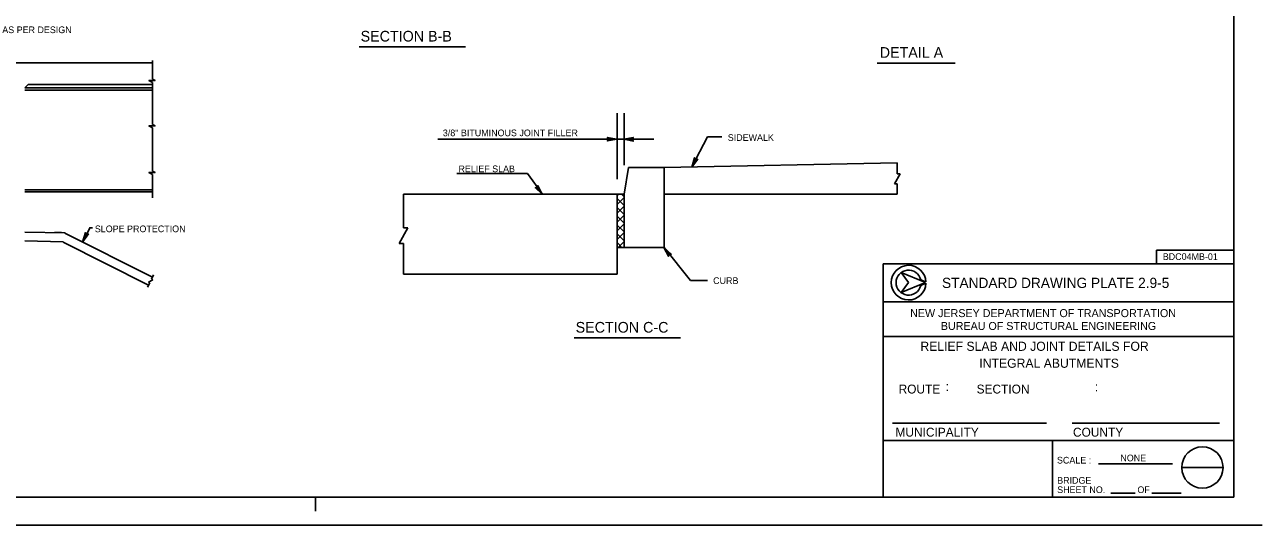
# Model space of a CAD drawing. Extents: x 499999.87 to 500002.82, y 499999.96 to 500001.79.
# Drawn here: x 500000.999 to 500002.825, y 499999.958 to 500000.697 of the extents above; entities that cross this region are included whole.
import ezdxf

# ---------------------------------------------------------------- set-up
doc = ezdxf.new("R2010")
doc.units = 0
for name, color, linetype in [('1', 7, 'Continuous'), ('2', 7, 'Continuous'), ('39', 7, 'Continuous'), ('40', 7, 'Continuous'), ('46', 7, 'Continuous'), ('53', 7, 'Continuous')]:
    doc.layers.add(name, color=color, linetype=linetype)

msp = doc.modelspace()

# ---------------------------------------------------------------- linework, layer by layer
at = {"layer": '1'}
for p, q in [((500002.7831, 500000), (500002.7831, 500001.75)), ((500002.7831, 500000), (500002.7831, 500001.75)), ((500000.5114, 500000.6412), (500001.1878, 500000.6412)), ((500000.9993, 500000.6043), (500001.0043, 500000.6093)), ((500000.9993, 500000.6043), (500001.1877, 500000.6043)), ((500000.9993, 500000.601), (500001.1877, 500000.601)), ((500001.0043, 500000.6093), (500001.1877, 500000.6093)), ((500000.9993, 500000.4537), (500001.1877, 500000.4537)), ((500000.9993, 500000.4505), (500001.1877, 500000.4505)), ((500001.0952, 500000.3974), (500001.0848, 500000.3765)), ((500002.3281, 500000.3166), (500002.2923, 500000.3314)), ((500002.2923, 500000.3314), (500002.3281, 500000.3166)), ((500002.3281, 500000.3166), (500002.2923, 500000.3314)), ((500002.2923, 500000.3314), (500002.3028, 500000.3166)), ((500002.3281, 500000.3166), (500002.2923, 500000.3314)), ((500002.2923, 500000.3314), (500002.3028, 500000.3166)), ((500002.3212, 500000.3209), (500002.3209, 500000.3209)), ((500002.3287, 500000.3176), (500002.3212, 500000.3209)), ((500002.3028, 500000.3166), (500002.2923, 500000.3018)), ((500002.2923, 500000.3018), (500002.3281, 500000.3166)), ((500002.3028, 500000.3166), (500002.2923, 500000.3018)), ((500002.2923, 500000.3018), (500002.3281, 500000.3166)), ((500002.3212, 500000.3123), (500002.3287, 500000.3156)), ((500002.2792, 500000.1093), (500002.5066, 500000.1093)), ((500002.5443, 500000.1093), (500002.7618, 500000.1093)), ((500000.0331, 500000), (500002.7831, 500000)), ((500001.4281, 499999.9998), (500001.4281, 499999.979)), ((499999.8665, 499999.9583), (500002.8248, 499999.9583))]:
    msp.add_line(p, q, dxfattribs=at)
for points in [[(500001.8727, 500000.5282), (500001.8586, 500000.5308), (500001.8619, 500000.5282), (500001.8586, 500000.5259)], [(500001.8832, 500000.5282), (500001.8973, 500000.5256), (500001.894, 500000.5282), (500001.8973, 500000.5308)], [(500001.9833, 500000.4872), (500001.9921, 500000.4987), (500001.9882, 500000.497), (500001.9875, 500000.501)], [(500001.7628, 500000.4472), (500001.7562, 500000.46), (500001.7562, 500000.4557), (500001.7523, 500000.457)], [(500001.0846, 500000.3766), (500001.0932, 500000.3885), (500001.0896, 500000.3865), (500001.0889, 500000.3904)], [(500001.9423, 500000.3684), (500001.9491, 500000.3556), (500001.9488, 500000.3599), (500001.9531, 500000.3586)]]:
    msp.add_lwpolyline(points, close=True, dxfattribs=at)
for radius, start, end in [(0.0256, 2.2139, 357.7861), (0.0184, 13.6941, 346.3059)]:
    msp.add_arc((500002.3031, 500000.3166), radius, start, end, dxfattribs=at)
at = {"layer": '2'}
for p, q in [((500001.1877, 500000.6171), (500001.1877, 500000.6447)), ((500001.1877, 500000.5502), (500001.1877, 500000.6122)), ((500001.1877, 500000.4813), (500001.1877, 500000.5453)), ((500001.1877, 500000.4419), (500001.1877, 500000.4764))]:
    msp.add_line(p, q, dxfattribs=at)
for points in [[(500001.1877, 500000.6122), (500001.1824, 500000.6152), (500001.1916, 500000.6152), (500001.1877, 500000.6171)], [(500001.1877, 500000.5453), (500001.1824, 500000.5479), (500001.1916, 500000.5479), (500001.1877, 500000.5502)], [(500001.1877, 500000.4764), (500001.1824, 500000.479), (500001.1916, 500000.479), (500001.1877, 500000.4813)]]:
    msp.add_lwpolyline(points, dxfattribs=at)
at = {"layer": '39'}
for p, q in [((500002.2654, 500000), (500002.2654, 500000.3445)), ((500002.2654, 500000.3445), (500002.7831, 500000.3445)), ((500002.7831, 500000.3445), (500002.7831, 500000)), ((500002.7831, 500000.3445), (500002.7831, 500000)), ((500002.7831, 500000.3445), (500002.7831, 500000)), ((500002.3281, 500000.3166), (500002.2923, 500000.3314)), ((500002.2923, 500000.3314), (500002.3028, 500000.3166)), ((500002.3028, 500000.3166), (500002.2923, 500000.3018)), ((500002.2923, 500000.3018), (500002.3281, 500000.3166)), ((500002.2654, 500000.2884), (500002.7831, 500000.2884)), ((500002.2654, 500000.2372), (500002.7831, 500000.2372)), ((500002.2654, 500000.0833), (500002.7831, 500000.0833)), ((500002.5154, 500000.0833), (500002.7831, 500000.0833)), ((500002.5154, 500000.001), (500002.5154, 500000.0833)), ((500002.5154, 500000.001), (500002.5154, 500000.0833)), ((500002.5154, 500000.001), (500002.5154, 500000.0833)), ((500002.5833, 500000.0492), (500002.6923, 500000.0492)), ((500002.7671, 500000.0436), (500002.706, 500000.0436)), ((500002.6014, 500000.0059), (500002.6375, 500000.0059)), ((500002.6621, 500000.0059), (500002.7051, 500000.0059))]:
    msp.add_line(p, q, dxfattribs=at)
msp.add_circle((500002.7365, 500000.0436), 0.0305, dxfattribs=at)
at = {"layer": '40'}
for p, q in [((500002.2566, 500000.6407), (500002.372, 500000.6407)), ((500001.8732, 500000.4692), (500001.8732, 500000.567)), ((500001.8834, 500000.4901), (500001.8834, 500000.567)), ((500001.6089, 500000.5286), (500001.8732, 500000.5286)), ((500001.8732, 500000.5286), (500001.8834, 500000.5286)), ((500001.8834, 500000.5286), (500001.9273, 500000.5286)), ((500001.9836, 500000.4875), (500002.0066, 500000.5321)), ((500002.0066, 500000.5321), (500002.0276, 500000.5321)), ((500001.89, 500000.4867), (500001.8834, 500000.4474)), ((500001.89, 500000.4867), (500001.9425, 500000.4867)), ((500001.9425, 500000.4867), (500002.2865, 500000.4936)), ((500001.9425, 500000.4867), (500001.9425, 500000.3686)), ((500002.2865, 500000.4936), (500002.2865, 500000.4774)), ((500001.6366, 500000.4776), (500001.7408, 500000.4776)), ((500001.7408, 500000.4776), (500001.7631, 500000.4474)), ((500002.2906, 500000.4774), (500002.2823, 500000.4624)), ((500002.2865, 500000.4774), (500002.2906, 500000.4774)), ((500002.2823, 500000.4624), (500002.2865, 500000.4624)), ((500002.2865, 500000.4624), (500002.2865, 500000.4474)), ((500001.5581, 500000.4474), (500001.8732, 500000.4474)), ((500001.5581, 500000.4474), (500001.5581, 500000.3977)), ((500001.8732, 500000.4474), (500001.8732, 500000.3292)), ((500001.8732, 500000.445), (500001.8755, 500000.4474)), ((500001.8732, 500000.4321), (500001.8834, 500000.4423)), ((500001.8834, 500000.4304), (500001.8732, 500000.4407)), ((500001.8834, 500000.4434), (500001.8794, 500000.4474)), ((500001.8834, 500000.4474), (500001.8834, 500000.3686)), ((500001.9425, 500000.4474), (500002.2865, 500000.4474)), ((500001.8732, 500000.4191), (500001.8834, 500000.4293)), ((500001.8834, 500000.4174), (500001.8732, 500000.4277)), ((500001.8732, 500000.4061), (500001.8834, 500000.4163)), ((500001.8834, 500000.4044), (500001.8732, 500000.4147)), ((500001.5644, 500000.3977), (500001.5519, 500000.3746)), ((500001.5581, 500000.3977), (500001.5644, 500000.3977)), ((500001.8732, 500000.3931), (500001.8834, 500000.4034)), ((500001.8834, 500000.3914), (500001.8732, 500000.4017)), ((500000.9994, 500000.3781), (500001.056, 500000.377)), ((500000.9996, 500000.3913), (500001.0592, 500000.3902)), ((500001.043, 500000.3907), (500001.0538, 500000.3907)), ((500001.0558, 500000.3766), (500001.1818, 500000.313)), ((500001.0587, 500000.3898), (500001.1877, 500000.3248)), ((500001.8732, 500000.3801), (500001.8834, 500000.3904)), ((500001.8834, 500000.3784), (500001.8732, 500000.3887)), ((500001.8802, 500000.3686), (500001.8732, 500000.3757)), ((500001.8747, 500000.3686), (500001.8834, 500000.3774)), ((500001.5519, 500000.3746), (500001.5581, 500000.3746)), ((500001.5581, 500000.3746), (500001.5581, 500000.3292)), ((500001.8834, 500000.3686), (500001.9425, 500000.3686)), ((500001.9425, 500000.3686), (500001.9815, 500000.3196)), ((500002.669, 500000.3645), (500002.7831, 500000.3645)), ((500002.669, 500000.3445), (500002.669, 500000.3645)), ((500001.1881, 500000.3207), (500001.1818, 500000.3175)), ((500001.1895, 500000.3281), (500001.1862, 500000.3216)), ((500001.1862, 500000.3216), (500001.1881, 500000.3207)), ((500001.5581, 500000.3292), (500001.8732, 500000.3292)), ((500001.1837, 500000.3165), (500001.1804, 500000.31)), ((500001.1818, 500000.3175), (500001.1837, 500000.3165)), ((500001.9815, 500000.3196), (500002.0066, 500000.3196))]:
    msp.add_line(p, q, dxfattribs=at)
msp.add_lwpolyline([(500001.8732, 500000.4474), (500001.8834, 500000.4474), (500001.8834, 500000.3686), (500001.8732, 500000.3686)], close=True, dxfattribs=at)
at = {"layer": '46'}
for p, q in [((500001.4925, 500000.6647), (500001.6496, 500000.6647)), ((500001.8097, 500000.2349), (500001.9669, 500000.2349))]:
    msp.add_line(p, q, dxfattribs=at)
at = {"layer": '53'}
msp.add_line((500001.0994, 500000.3976), (500001.0951, 500000.3976), dxfattribs=at)

# ---------------------------------------------------------------- texts
at = {"layer": '1'}
msp.add_text('NONE', height=0.00984, dxfattribs=at).set_placement((500002.6155, 500000.0528))
at = {"layer": '2'}
for s, height, p in [('AS PER DESIGN', 0.009843, (500000.9662, 500000.685)), ('SECTION B-B', 0.015748, (500001.4948, 500000.6726)), ('3/8" BITUMINOUS JOINT FILLER', 0.009843, (500001.6161, 500000.5328)), ('SIDEWALK', 0.00984, (500002.0364, 500000.5259)), ('RELIEF SLAB', 0.009843, (500001.6391, 500000.4797)), ('CURB', 0.00984, (500002.0148, 500000.3146)), ('SECTION C-C', 0.015748, (500001.812, 500000.2428)), ('RELIEF SLAB AND JOINT DETAILS FOR', 0.013451, (500002.3205, 500000.2159)), ('INTEGRAL ABUTMENTS', 0.013451, (500002.4075, 500000.1909))]:
    msp.add_text(s, height=height, dxfattribs=at).set_placement(p)
at = {"layer": '39'}
for s, height, p in [('STANDARD DRAWING PLATE 2.9-5    ', 0.015093, (500002.3524, 500000.3087)), ('NEW JERSEY DEPARTMENT OF TRANSPORTATION', 0.011809, (500002.3054, 500000.2657)), ('BUREAU OF STRUCTURAL ENGINEERING', 0.011811, (500002.3507, 500000.2467)), ('ROUTE           SECTION', 0.013124, (500002.2884, 500000.1529)), (':', 0.0131, (500002.3579, 500000.1568)), (':', 0.0131, (500002.5778, 500000.1562)), ('MUNICIPALITY', 0.013124, (500002.2838, 500000.0892)), ('COUNTY', 0.01312, (500002.5456, 500000.0892)), ('SCALE :', 0.00984, (500002.522, 500000.0495)), ('BRIDGE', 0.00984, (500002.5223, 500000.0197)), ('SHEET NO.', 0.00984, (500002.5223, 500000.0059)), ('OF', 0.00984, (500002.6407, 500000.0059))]:
    msp.add_text(s, height=height, dxfattribs=at).set_placement(p)
at = {"layer": '40'}
msp.add_text('DETAIL A', height=0.01575, dxfattribs=at).set_placement((500002.2605, 500000.6486))
at = {"layer": '53'}
for s, height, p in [('SLOPE PROTECTION', 0.009843, (500001.1027, 500000.3911)), ('BDC04MB-01', 0.00984, (500002.6781, 500000.3501))]:
    msp.add_text(s, height=height, dxfattribs=at).set_placement(p)

doc.saveas('drawing.dxf')
